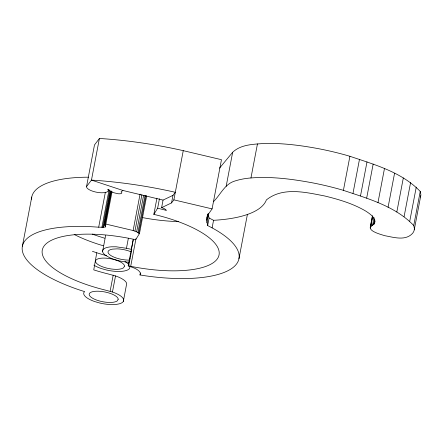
<?xml version="1.0" encoding="UTF-8"?>
<svg xmlns="http://www.w3.org/2000/svg" width="443" height="443" viewBox="0 0 443 443"><rect width="100%" height="100%" fill="white"/><g stroke="black" fill="none" stroke-linecap="round" stroke-linejoin="round"><path stroke-width="0.66" d="M133.343 239.253L128.182 265.778L134.866 268.308A17.609 5.964 10.8 0 1 139.982 274.959L144.418 275.662A102.339 34.665 10.8 0 0 231.971 268.308A102.339 34.665 10.8 0 0 212.108 227.874L207.651 225.553L206.654 220.082L207.33 215.586M110.977 191.359L104.548 225.055L105.811 226.091L105.262 226.982L103.579 227.248L98.185 227.176A102.361 34.67 10.8 0 0 22.632 245.184A102.361 34.67 10.8 0 0 79.69 290.032L84.691 291.638L84.059 292.192A20.312 6.883 10.8 0 0 94.918 301.633L99.869 303.045A20.312 6.883 10.8 0 0 123.315 301.461L123.63 299.695A20.312 6.883 10.8 0 0 112.45 292.02L105.146 290.054A82.088 27.804 10.8 0 1 43.564 246.795A82.088 27.804 10.8 0 1 135.68 239.735L139.479 233.539L146.677 195.8M129.949 266.581L129.627 268.347A20.312 6.883 10.8 0 1 106.187 269.931L101.237 268.524A20.312 6.883 10.8 0 1 93.927 265.169M128.642 265.938L131.809 249.503L131.383 249.348L133.271 239.237M22.371 246.242L31.758 197.046M86.54 186.586L91.463 180.096A186.603 63.211 10.8 0 1 175.317 192.29L172.98 195.341L163.052 200.092L122.927 190.468L121.066 191.863A4.413 1.495 10.8 0 1 121.177 193.536L120.557 193.707A4.413 1.495 10.8 0 1 117.899 193.702L114.46 192.899A11.086 3.754 10.8 0 1 107.865 189.283A11.053 3.743 10.8 0 1 104.387 192.666L101.724 192.794A11.053 3.743 10.8 0 1 86.54 186.586L94.481 144.961L99.404 138.471A186.603 63.211 10.8 0 1 133.974 141.838L141.012 142.812A186.603 63.211 10.8 0 1 183.258 150.664L221.472 159.685L212.086 208.88L207.828 214.977L206.97 217.474M99.404 138.471L91.463 180.096L122.927 190.468M98.684 227.22L105.373 192.179M92.415 251.325L96.762 252.787L93.755 269.887A82.088 27.804 10.8 0 0 108.214 273.968L115.518 275.934A20.312 6.883 10.8 0 1 126.698 283.609L123.315 301.461M101.896 227.331L109.094 189.593M102.798 227.331L109.742 190.939M103.579 227.248L110.523 190.855M105.013 224.706L111.442 191.011M105.262 226.982L105.65 224.961M104.548 225.055L105.849 224.08L112.018 191.73M102.577 251.574L105.661 235.416M110.13 291.228L113.198 275.142M112.45 292.02L115.518 275.934M131.383 249.348L126.454 248.29L128.381 238.19M139.479 233.539L136.643 231.811L133.127 230.521L140.071 194.128M134.954 231.085L141.898 194.693M136.643 231.811L143.587 195.418M128.182 265.778L130.702 266.315L135.968 238.683M137.945 232.608L145.016 195.54M138.709 233.356L145.908 195.618M139.982 274.959L140.359 272.988M130.702 266.315A82.071 27.798 10.8 0 0 218.205 257.383A82.071 27.798 10.8 0 0 156.196 214.938L153.843 214.384L156.927 198.209M153.843 214.384L157.642 208.188L159.441 198.746M157.642 208.188L166.324 210.37A7.293 2.47 10.8 0 0 163.185 208.188L161.606 207.662L163.052 200.092M161.606 207.662L171.535 202.911L172.98 195.341M171.535 202.911L173.872 199.859L183.258 150.664M206.654 220.082L207.739 214.406M207.828 214.977L208.072 213.72M206.881 222.779L208.326 215.209L208.21 213.858M207.651 225.553L209.096 217.984L208.326 215.209M212.108 227.874L213.554 220.304A117.932 39.948 10.8 0 0 249.038 213.869L249.343 213.753A117.932 39.948 10.8 0 0 266.381 199.915C282.844 186.641 305.781 192.323 324.658 195.972C338.84 199.428 353.093 203.625 365.746 211.084C369.811 213.764 377.497 218.632 373.853 224.33C362.994 229.956 380.941 234.447 384.806 235.698C393.633 237.271 405.157 241.103 412.333 233.605A59.534 20.168 10.8 0 0 414.355 228.422L413.74 225.509C395.222 206.161 368.105 198.697 343.414 190.352L342.517 190.075A118.874 40.269 10.8 0 0 312.896 182.915C292.524 179.127 271.714 176.336 250.959 177.953C245.051 178.396 239.187 179.515 233.572 181.447C224.224 184.897 220.215 195.108 213.454 201.67M226.163 186.326L232.664 152.265C241.025 144.307 253.629 144.291 264.493 143.454C282.927 143.034 301.312 145.431 319.392 148.854A118.874 40.269 10.8 0 1 349.018 156.014L349.909 156.29C374.601 164.641 401.718 172.1 420.235 191.448L420.85 194.361A59.534 20.168 10.8 0 1 420.379 197.069M250.959 177.953L257.461 143.892M238.954 258.74L247.438 214.257M343.414 190.352L349.909 156.29M352.988 193.353L359.489 159.292M360.497 195.961L366.998 161.9M366.66 198.143L373.156 164.082M370.204 227.591L372.369 216.234M370.221 228.145L372.569 215.724M370.819 226.611L372.729 216.594M372.519 225.559L374.047 217.546M373.72 224.402L374.612 219.722M373.853 224.33L374.745 219.656M377.962 202.684L384.458 168.622M374.667 222.973L375.049 220.968M388.068 207.33L394.563 173.268M396.823 212.003L403.318 177.948M404.094 216.644L410.589 182.582M409.758 221.168L416.259 187.107M413.74 225.509L420.235 191.448M414.255 229.801L420.75 195.74M219.518 168.141L232.664 152.265M126.454 248.29L116.127 246.784L111.442 246.801A20.312 6.883 10.8 0 0 105.894 255.561L109.327 257.51A20.312 6.883 10.8 0 0 128.935 262.184M173.872 199.859L212.086 208.88M105.849 224.08L133.127 230.521M96.762 252.787L97.006 252.853A82.088 27.804 10.8 0 0 106.547 255.666M129.627 258.208L130.087 258.369M209.096 217.984L213.554 220.304M178.446 221.589A82.071 27.798 10.8 0 1 142.613 217.613M129.661 260.102A14.746 4.995 10.8 0 1 110.883 255.55A14.746 4.995 10.8 0 1 112.483 249.132L117.041 248.861A14.746 4.995 10.8 0 1 130.934 251.757M31.536 199.217A102.361 34.67 10.8 0 1 88.434 177.194M124.976 261.597A20.312 6.883 10.8 0 1 128.907 264.615M103.346 245.787A82.088 27.804 10.8 0 1 74.214 234.48M104.792 238.223A82.088 27.804 10.8 0 1 92.294 234.103M124.516 266.11L123.536 267.821A14.746 4.995 10.8 0 1 106.802 268.126A14.746 4.995 10.8 0 1 95.533 260.894A14.746 4.995 10.8 0 1 108.972 258.479L110.794 258.778A14.746 4.995 10.8 0 1 124.516 266.11M118.198 299.224L117.223 300.93A14.746 4.995 10.8 0 1 100.483 301.24A14.746 4.995 10.8 0 1 89.215 294.008A14.746 4.995 10.8 0 1 102.654 291.594L104.482 291.893A14.746 4.995 10.8 0 1 118.198 299.224"/></g></svg>
